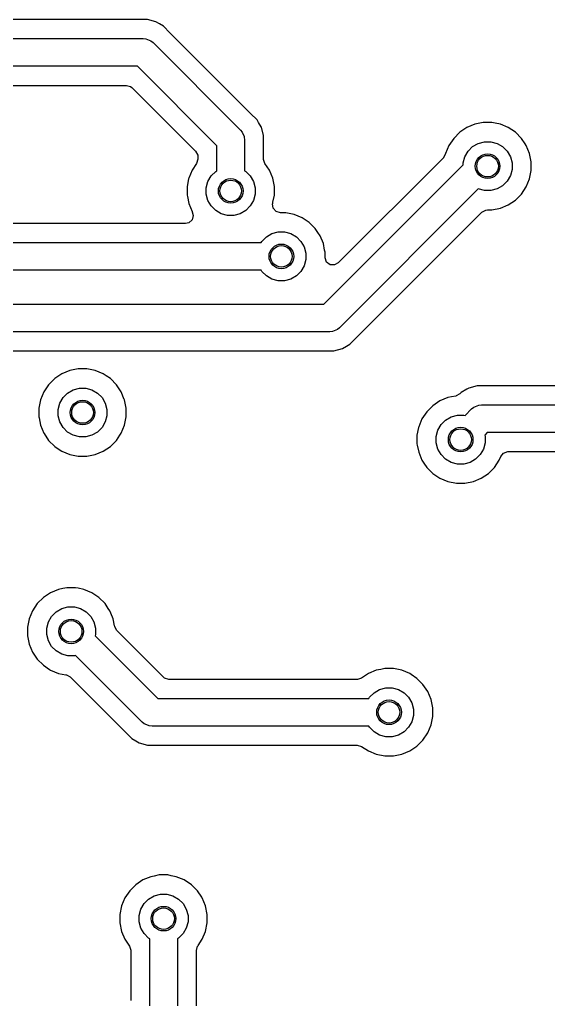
# Model space of a CAD drawing. Header units: inches. Extents: x 0.23 to 2.97, y 0.23 to 1.77.
# Drawn here: x 1.28 to 1.618, y 0.788 to 1.414 of the extents above; entities that cross this region are included whole.
import ezdxf

# ---------------------------------------------------------------- set-up
doc = ezdxf.new("R2010")
doc.units = ezdxf.units.IN
doc.header["$MEASUREMENT"] = 0
doc.layers.add('BLACK', color=250, linetype='CONTINUOUS')

msp = doc.modelspace()

# ---------------------------------------------------------------- linework, layer by layer
at = {"layer": 'BLACK', "linetype": 'CONTINUOUS'}
for p, q in [((1.35559, 1.41431), (1.27458, 1.41431)), ((1.3559, 1.41431), (1.35559, 1.41431)), ((1.35559, 1.41431), (1.35559, 1.41431)), ((1.36143, 1.41431), (1.3559, 1.41431)), ((1.36677, 1.41288), (1.36143, 1.41431)), ((1.36143, 1.41431), (1.36143, 1.41431)), ((1.36916, 1.4115), (1.36677, 1.41288)), ((1.37156, 1.41011), (1.36916, 1.4115)), ((1.36916, 1.4115), (1.36916, 1.4115)), ((1.37575, 1.40592), (1.37156, 1.41011)), ((1.37156, 1.41011), (1.37156, 1.41011)), ((1.42729, 1.35438), (1.37575, 1.40592)), ((1.37575, 1.40592), (1.37575, 1.40592)), ((1.26614, 1.40217), (1.35866, 1.40217)), ((1.35866, 1.40217), (1.36039, 1.402)), ((1.36039, 1.402), (1.36039, 1.402)), ((1.36039, 1.402), (1.36358, 1.40067)), ((1.36358, 1.40067), (1.36493, 1.39957)), ((1.36493, 1.39957), (1.42044, 1.34406)), ((1.35499, 1.38445), (1.26614, 1.38445)), ((1.40571, 1.33373), (1.35499, 1.38445)), ((1.26908, 1.3723), (1.34791, 1.3723)), ((1.34791, 1.3723), (1.35059, 1.37152)), ((1.35059, 1.37152), (1.35141, 1.37085)), ((1.35141, 1.37085), (1.39211, 1.33015)), ((1.43137, 1.3503), (1.42729, 1.35438)), ((1.42729, 1.35438), (1.42729, 1.35438)), ((1.4324, 1.34851), (1.43137, 1.3503)), ((1.43137, 1.3503), (1.43137, 1.3503)), ((1.43137, 1.3503), (1.43137, 1.3503)), ((1.43398, 1.34579), (1.4324, 1.34851)), ((1.5706, 1.34744), (1.56553, 1.34534)), ((1.57279, 1.34788), (1.5706, 1.34744)), ((1.5706, 1.34744), (1.5706, 1.34744)), ((1.5706, 1.34744), (1.5706, 1.34744)), ((1.57599, 1.34851), (1.57279, 1.34788)), ((1.58149, 1.34851), (1.57599, 1.34851)), ((1.57599, 1.34851), (1.57599, 1.34851)), ((1.58362, 1.34809), (1.58149, 1.34851)), ((1.58149, 1.34851), (1.58149, 1.34851)), ((1.58688, 1.34744), (1.58362, 1.34809)), ((1.59195, 1.34534), (1.58688, 1.34744)), ((1.58688, 1.34744), (1.58688, 1.34744)), ((1.58688, 1.34744), (1.58688, 1.34744)), ((1.42044, 1.34406), (1.42083, 1.34367)), ((1.42083, 1.34367), (1.42193, 1.34232)), ((1.42193, 1.34232), (1.42309, 1.33952)), ((1.43414, 1.34551), (1.43398, 1.34579)), ((1.43557, 1.34017), (1.43414, 1.34551)), ((1.43557, 1.33424), (1.43557, 1.34017)), ((1.43557, 1.34017), (1.43557, 1.34017)), ((1.56096, 1.34229), (1.55707, 1.3384)), ((1.56553, 1.34534), (1.56096, 1.34229)), ((1.56096, 1.34229), (1.56096, 1.34229)), ((1.56553, 1.34534), (1.56553, 1.34534)), ((1.59652, 1.34229), (1.59195, 1.34534)), ((1.59195, 1.34534), (1.59195, 1.34534)), ((1.59195, 1.34534), (1.59195, 1.34534)), ((1.59195, 1.34534), (1.59195, 1.34534)), ((1.60041, 1.3384), (1.59652, 1.34229)), ((1.40571, 1.31774), (1.40571, 1.33373)), ((1.42309, 1.33952), (1.42325, 1.33913)), ((1.42325, 1.33913), (1.42343, 1.3374)), ((1.42343, 1.3374), (1.42343, 1.31774)), ((1.43557, 1.3251), (1.43557, 1.33424)), ((1.43557, 1.33424), (1.43557, 1.33424)), ((1.55402, 1.33383), (1.55192, 1.32876)), ((1.55707, 1.3384), (1.55402, 1.33383)), ((1.55707, 1.3384), (1.55707, 1.3384)), ((1.56915, 1.33311), (1.57271, 1.33517)), ((1.57271, 1.33517), (1.57668, 1.33623)), ((1.57668, 1.33623), (1.5808, 1.33623)), ((1.5808, 1.33623), (1.58477, 1.33517)), ((1.58477, 1.33517), (1.58833, 1.33311)), ((1.60271, 1.33496), (1.60041, 1.3384)), ((1.60346, 1.33383), (1.60271, 1.33496)), ((1.60556, 1.32876), (1.60346, 1.33383)), ((1.60346, 1.33383), (1.60346, 1.33383)), ((1.39211, 1.33015), (1.39345, 1.3277)), ((1.39345, 1.3277), (1.39356, 1.32665)), ((1.55188, 1.32859), (1.55059, 1.32611)), ((1.55192, 1.32876), (1.55188, 1.32859)), ((1.55192, 1.32876), (1.55192, 1.32876)), ((1.56419, 1.32665), (1.56625, 1.33021)), ((1.56625, 1.33021), (1.56915, 1.33311)), ((1.58833, 1.33311), (1.59123, 1.33021)), ((1.59123, 1.33021), (1.59329, 1.32665)), ((1.60663, 1.32337), (1.60556, 1.32876)), ((1.60556, 1.32876), (1.60556, 1.32876)), ((1.39273, 1.32234), (1.38985, 1.31804)), ((1.39278, 1.32242), (1.39273, 1.32234)), ((1.39356, 1.3251), (1.39278, 1.32242)), ((1.39356, 1.32665), (1.39356, 1.3251)), ((1.43557, 1.32501), (1.43557, 1.3251)), ((1.43641, 1.32234), (1.43557, 1.32501)), ((1.43929, 1.31804), (1.43641, 1.32234)), ((1.47414, 1.23248), (1.56313, 1.32147)), ((1.55053, 1.32605), (1.48331, 1.25883)), ((1.55059, 1.32611), (1.55053, 1.32605)), ((1.56313, 1.32268), (1.56419, 1.32665)), ((1.56313, 1.32147), (1.56313, 1.32268)), ((1.59329, 1.32665), (1.59435, 1.32268)), ((1.59435, 1.32268), (1.59435, 1.31856)), ((1.60663, 1.31787), (1.60663, 1.32337)), ((1.38985, 1.31804), (1.38775, 1.31296)), ((1.38985, 1.31804), (1.38985, 1.31804)), ((1.40207, 1.31441), (1.40498, 1.31732)), ((1.40498, 1.31732), (1.40571, 1.31774)), ((1.42343, 1.31774), (1.42415, 1.31732)), ((1.42415, 1.31732), (1.42706, 1.31441)), ((1.44138, 1.31298), (1.43929, 1.31804)), ((1.43929, 1.31804), (1.43929, 1.31804)), ((1.59435, 1.31856), (1.59329, 1.31459)), ((1.60556, 1.31248), (1.60663, 1.31787)), ((1.38765, 1.31248), (1.38667, 1.30757)), ((1.38775, 1.31296), (1.38765, 1.31248)), ((1.38775, 1.31296), (1.38775, 1.31296)), ((1.38775, 1.31296), (1.38775, 1.31296)), ((1.39895, 1.30688), (1.40002, 1.31085)), ((1.40002, 1.31085), (1.40207, 1.31441)), ((1.42706, 1.31441), (1.42912, 1.31085)), ((1.42912, 1.31085), (1.43018, 1.30688)), ((1.44139, 1.31296), (1.44138, 1.31298)), ((1.44246, 1.30757), (1.44139, 1.31296)), ((1.59123, 1.31103), (1.58833, 1.30813)), ((1.59329, 1.31459), (1.59123, 1.31103)), ((1.60346, 1.30741), (1.60556, 1.31248)), ((1.38667, 1.30757), (1.38667, 1.30208)), ((1.39895, 1.30277), (1.39895, 1.30688)), ((1.40002, 1.2988), (1.39895, 1.30277)), ((1.43018, 1.30277), (1.42912, 1.2988)), ((1.43018, 1.30688), (1.43018, 1.30277)), ((1.44246, 1.30208), (1.44246, 1.30757)), ((1.57277, 1.30606), (1.48407, 1.21736)), ((1.57668, 1.30501), (1.57277, 1.30606)), ((1.5808, 1.30501), (1.57668, 1.30501)), ((1.58477, 1.30607), (1.5808, 1.30501)), ((1.58833, 1.30813), (1.58477, 1.30607)), ((1.59652, 1.29895), (1.60041, 1.30284)), ((1.60041, 1.30284), (1.60346, 1.30741)), ((1.38667, 1.30208), (1.38685, 1.30121)), ((1.38685, 1.30121), (1.38775, 1.29669)), ((1.38775, 1.29669), (1.38775, 1.29669)), ((1.38775, 1.29669), (1.38775, 1.29669)), ((1.38775, 1.29669), (1.38985, 1.29161)), ((1.40207, 1.29524), (1.40002, 1.2988)), ((1.42912, 1.2988), (1.42706, 1.29524)), ((1.44137, 1.29655), (1.44141, 1.29681)), ((1.44177, 1.29379), (1.44137, 1.29655)), ((1.44141, 1.29681), (1.44159, 1.2977)), ((1.44159, 1.2977), (1.44246, 1.30208)), ((1.59195, 1.2959), (1.59652, 1.29895)), ((1.38985, 1.29161), (1.38996, 1.2914)), ((1.38996, 1.2914), (1.38989, 1.29136)), ((1.38989, 1.29136), (1.39061, 1.28905)), ((1.40498, 1.29233), (1.40207, 1.29524)), ((1.40854, 1.29027), (1.40498, 1.29233)), ((1.41251, 1.28921), (1.40854, 1.29027)), ((1.42059, 1.29027), (1.41662, 1.28921)), ((1.42415, 1.29233), (1.42059, 1.29027)), ((1.42706, 1.29524), (1.42415, 1.29233)), ((1.4436, 1.29167), (1.44177, 1.29379)), ((1.44628, 1.29089), (1.4436, 1.29167)), ((1.4497, 1.29089), (1.44628, 1.29089)), ((1.45183, 1.29046), (1.4497, 1.29089)), ((1.4497, 1.29089), (1.4497, 1.29089)), ((1.45509, 1.28981), (1.45183, 1.29046)), ((1.49502, 1.21113), (1.57516, 1.29127)), ((1.57516, 1.29127), (1.57761, 1.29261)), ((1.57761, 1.29261), (1.57867, 1.29273)), ((1.57867, 1.29273), (1.58149, 1.29273)), ((1.58149, 1.29273), (1.58688, 1.2938)), ((1.58149, 1.29273), (1.58149, 1.29273)), ((1.58688, 1.2938), (1.59195, 1.2959)), ((1.38565, 1.284), (1.22394, 1.284)), ((1.3878, 1.28448), (1.38565, 1.284)), ((1.38988, 1.28635), (1.3878, 1.28448)), ((1.39061, 1.28905), (1.38988, 1.28635)), ((1.41662, 1.28921), (1.41251, 1.28921)), ((1.46016, 1.28771), (1.45509, 1.28981)), ((1.45509, 1.28981), (1.45509, 1.28981)), ((1.45509, 1.28981), (1.45509, 1.28981)), ((1.4622, 1.28635), (1.46016, 1.28771)), ((1.46016, 1.28771), (1.46016, 1.28771)), ((1.46473, 1.28466), (1.4622, 1.28635)), ((1.46862, 1.28077), (1.46473, 1.28466)), ((1.43736, 1.27549), (1.44092, 1.27754)), ((1.44092, 1.27754), (1.44489, 1.27861)), ((1.44489, 1.27861), (1.449, 1.27861)), ((1.449, 1.27861), (1.45298, 1.27754)), ((1.45298, 1.27754), (1.45654, 1.27549)), ((1.47034, 1.27818), (1.46862, 1.28077)), ((1.47167, 1.2762), (1.47034, 1.27818)), ((1.21686, 1.27185), (1.43403, 1.27185)), ((1.43403, 1.27185), (1.43446, 1.27258)), ((1.43446, 1.27258), (1.43736, 1.27549)), ((1.45654, 1.27549), (1.45944, 1.27258)), ((1.45944, 1.27258), (1.4615, 1.26902)), ((1.47377, 1.27113), (1.47167, 1.2762)), ((1.47167, 1.2762), (1.47167, 1.2762)), ((1.47461, 1.2669), (1.47377, 1.27113)), ((1.47377, 1.27113), (1.47377, 1.27113)), ((1.4615, 1.26902), (1.46256, 1.26505)), ((1.46256, 1.26505), (1.46256, 1.26094)), ((1.47484, 1.26574), (1.47461, 1.2669)), ((1.47484, 1.26234), (1.47484, 1.26574)), ((1.47484, 1.26574), (1.47484, 1.26574)), ((1.46256, 1.26094), (1.4615, 1.25697)), ((1.47486, 1.26199), (1.47484, 1.26234)), ((1.47583, 1.25937), (1.47486, 1.26199)), ((1.47807, 1.25769), (1.47583, 1.25937)), ((1.48331, 1.25883), (1.48086, 1.25749)), ((1.43403, 1.25413), (1.21319, 1.25413)), ((1.43446, 1.25341), (1.43403, 1.25413)), ((1.43736, 1.2505), (1.43446, 1.25341)), ((1.45944, 1.25341), (1.45654, 1.2505)), ((1.4615, 1.25697), (1.45944, 1.25341)), ((1.48086, 1.25749), (1.47807, 1.25769)), ((1.44092, 1.24844), (1.43736, 1.2505)), ((1.44489, 1.24738), (1.44092, 1.24844)), ((1.449, 1.24738), (1.44489, 1.24738)), ((1.45298, 1.24844), (1.449, 1.24738)), ((1.45654, 1.2505), (1.45298, 1.24844)), ((1.13543, 1.23248), (1.47414, 1.23248)), ((1.47781, 1.21476), (1.1391, 1.21476)), ((1.47953, 1.21493), (1.47781, 1.21476)), ((1.48273, 1.21626), (1.47953, 1.21493)), ((1.47953, 1.21493), (1.47953, 1.21493)), ((1.48407, 1.21736), (1.48273, 1.21626)), ((1.4907, 1.20681), (1.49461, 1.21073)), ((1.49461, 1.21073), (1.49502, 1.21113)), ((1.49502, 1.21113), (1.49502, 1.21113)), ((1.19961, 1.20262), (1.47474, 1.20262)), ((1.47474, 1.20262), (1.47474, 1.20262)), ((1.47474, 1.20262), (1.47504, 1.20262)), ((1.47504, 1.20262), (1.48057, 1.20262)), ((1.48057, 1.20262), (1.48591, 1.20405)), ((1.48591, 1.20405), (1.4885, 1.20554)), ((1.4885, 1.20554), (1.4907, 1.20681)), ((1.31175, 1.19001), (1.30667, 1.18791)), ((1.31394, 1.19045), (1.31175, 1.19001)), ((1.31175, 1.19001), (1.31175, 1.19001)), ((1.31175, 1.19001), (1.31175, 1.19001)), ((1.31713, 1.19108), (1.31394, 1.19045)), ((1.32263, 1.19108), (1.31713, 1.19108)), ((1.31713, 1.19108), (1.31713, 1.19108)), ((1.32476, 1.19066), (1.32263, 1.19108)), ((1.32263, 1.19108), (1.32263, 1.19108)), ((1.32802, 1.19001), (1.32476, 1.19066)), ((1.33309, 1.18791), (1.32802, 1.19001)), ((1.32802, 1.19001), (1.32802, 1.19001)), ((1.32802, 1.19001), (1.32802, 1.19001)), ((1.3021, 1.18486), (1.29822, 1.18097)), ((1.30667, 1.18791), (1.3021, 1.18486)), ((1.3021, 1.18486), (1.3021, 1.18486)), ((1.30667, 1.18791), (1.30667, 1.18791)), ((1.3349, 1.1867), (1.33309, 1.18791)), ((1.33309, 1.18791), (1.33309, 1.18791)), ((1.33766, 1.18486), (1.3349, 1.1867)), ((1.34155, 1.18097), (1.33766, 1.18486)), ((1.29822, 1.18097), (1.29516, 1.1764)), ((1.29822, 1.18097), (1.29822, 1.18097)), ((1.3103, 1.17568), (1.31386, 1.17774)), ((1.31386, 1.17774), (1.31783, 1.1788)), ((1.31783, 1.1788), (1.32194, 1.1788)), ((1.32194, 1.1788), (1.32591, 1.17774)), ((1.32591, 1.17774), (1.32947, 1.17568)), ((1.3441, 1.17715), (1.34155, 1.18097)), ((1.56541, 1.17803), (1.56191, 1.17601)), ((1.5667, 1.17878), (1.56541, 1.17803)), ((1.56541, 1.17803), (1.56541, 1.17803)), ((1.57204, 1.18021), (1.5667, 1.17878)), ((1.5667, 1.17878), (1.5667, 1.17878)), ((1.57757, 1.18021), (1.57204, 1.18021)), ((1.57204, 1.18021), (1.57204, 1.18021)), ((1.57787, 1.18021), (1.57757, 1.18021)), ((1.83315, 1.18021), (1.57787, 1.18021)), ((1.57787, 1.18021), (1.57787, 1.18021)), ((1.29306, 1.17133), (1.29285, 1.17028)), ((1.29516, 1.1764), (1.29306, 1.17133)), ((1.29306, 1.17133), (1.29306, 1.17133)), ((1.29306, 1.17133), (1.29306, 1.17133)), ((1.29516, 1.1764), (1.29516, 1.1764)), ((1.30533, 1.16922), (1.30739, 1.17278)), ((1.30739, 1.17278), (1.3103, 1.17568)), ((1.32947, 1.17568), (1.33238, 1.17278)), ((1.33238, 1.17278), (1.33443, 1.16922)), ((1.3446, 1.1764), (1.3441, 1.17715)), ((1.34658, 1.17161), (1.3446, 1.1764)), ((1.3446, 1.1764), (1.3446, 1.1764)), ((1.3467, 1.17133), (1.34658, 1.17161)), ((1.34778, 1.16594), (1.3467, 1.17133)), ((1.55338, 1.17274), (1.5483, 1.17063)), ((1.55573, 1.1732), (1.55338, 1.17274)), ((1.55338, 1.17274), (1.55338, 1.17274)), ((1.55338, 1.17274), (1.55338, 1.17274)), ((1.55846, 1.17375), (1.55573, 1.1732)), ((1.55855, 1.17377), (1.55846, 1.17375)), ((1.561, 1.17511), (1.55855, 1.17377)), ((1.56191, 1.17601), (1.561, 1.17511)), ((1.56191, 1.17601), (1.56191, 1.17601)), ((1.29285, 1.17028), (1.29199, 1.16594)), ((1.29199, 1.16594), (1.29199, 1.16044)), ((1.30427, 1.16524), (1.30533, 1.16922)), ((1.30427, 1.16113), (1.30427, 1.16524)), ((1.33443, 1.16922), (1.3355, 1.16524)), ((1.3355, 1.16524), (1.3355, 1.16113)), ((1.34778, 1.16044), (1.34778, 1.16594)), ((1.54373, 1.16758), (1.53985, 1.1637)), ((1.5483, 1.17063), (1.54373, 1.16758)), ((1.54373, 1.16758), (1.54373, 1.16758)), ((1.5483, 1.17063), (1.5483, 1.17063)), ((1.56438, 1.16131), (1.56854, 1.16547)), ((1.56854, 1.16547), (1.56988, 1.16657)), ((1.56988, 1.16657), (1.57307, 1.16789)), ((1.57307, 1.16789), (1.57307, 1.16789)), ((1.57307, 1.16789), (1.5748, 1.16806)), ((1.5748, 1.16806), (1.83622, 1.16806)), ((1.29199, 1.16044), (1.29212, 1.15977)), ((1.29212, 1.15977), (1.29306, 1.15505)), ((1.30533, 1.15716), (1.30427, 1.16113)), ((1.3355, 1.16113), (1.33443, 1.15716)), ((1.3467, 1.15505), (1.34778, 1.16044)), ((1.5368, 1.15913), (1.53469, 1.15405)), ((1.53985, 1.1637), (1.5368, 1.15913)), ((1.5368, 1.15913), (1.5368, 1.15913)), ((1.53985, 1.1637), (1.53985, 1.1637)), ((1.54902, 1.1555), (1.55193, 1.15841)), ((1.55193, 1.15841), (1.55549, 1.16046)), ((1.55549, 1.16046), (1.55946, 1.16153)), ((1.55946, 1.16153), (1.56357, 1.16153)), ((1.56357, 1.16153), (1.56438, 1.16131)), ((1.29306, 1.15505), (1.29306, 1.15505)), ((1.29306, 1.15505), (1.29306, 1.15505)), ((1.29306, 1.15505), (1.29516, 1.14998)), ((1.30739, 1.1536), (1.30533, 1.15716)), ((1.3103, 1.1507), (1.30739, 1.1536)), ((1.33238, 1.1536), (1.32947, 1.1507)), ((1.33443, 1.15716), (1.33238, 1.1536)), ((1.3446, 1.14998), (1.3467, 1.15505)), ((1.53461, 1.15361), (1.53362, 1.14866)), ((1.53469, 1.15405), (1.53461, 1.15361)), ((1.53469, 1.15405), (1.53469, 1.15405)), ((1.53469, 1.15405), (1.53469, 1.15405)), ((1.54697, 1.15194), (1.54902, 1.1555)), ((1.29516, 1.14998), (1.29516, 1.14998)), ((1.29516, 1.14998), (1.29527, 1.14982)), ((1.29527, 1.14982), (1.29822, 1.14541)), ((1.31386, 1.14864), (1.3103, 1.1507)), ((1.31783, 1.14758), (1.31386, 1.14864)), ((1.32194, 1.14758), (1.31783, 1.14758)), ((1.32591, 1.14864), (1.32194, 1.14758)), ((1.32947, 1.1507), (1.32591, 1.14864)), ((1.34155, 1.14541), (1.34372, 1.14866)), ((1.34372, 1.14866), (1.3446, 1.14998)), ((1.53362, 1.14866), (1.53362, 1.14317)), ((1.5459, 1.14797), (1.54697, 1.15194)), ((1.5459, 1.14386), (1.5459, 1.14797)), ((1.57847, 1.15034), (1.57691, 1.14878)), ((1.57691, 1.14878), (1.57713, 1.14797)), ((1.57713, 1.14797), (1.57713, 1.14386)), ((1.83255, 1.15034), (1.57847, 1.15034)), ((1.29822, 1.14541), (1.3021, 1.14152)), ((1.3021, 1.14152), (1.30502, 1.13957)), ((1.33309, 1.13847), (1.33766, 1.14152)), ((1.33766, 1.14152), (1.34155, 1.14541)), ((1.53362, 1.14317), (1.53378, 1.14235)), ((1.53378, 1.14235), (1.53469, 1.13778)), ((1.54697, 1.13989), (1.5459, 1.14386)), ((1.54902, 1.13633), (1.54697, 1.13989)), ((1.57607, 1.13989), (1.57401, 1.13633)), ((1.57713, 1.14386), (1.57607, 1.13989)), ((1.30502, 1.13957), (1.30667, 1.13847)), ((1.30667, 1.13847), (1.30667, 1.13847)), ((1.30667, 1.13847), (1.31175, 1.13637)), ((1.31175, 1.13637), (1.31175, 1.13637)), ((1.31175, 1.13637), (1.31175, 1.13637)), ((1.31175, 1.13637), (1.31713, 1.1353)), ((1.31713, 1.1353), (1.31713, 1.1353)), ((1.31713, 1.1353), (1.32263, 1.1353)), ((1.32263, 1.1353), (1.32802, 1.13637)), ((1.32263, 1.1353), (1.32263, 1.1353)), ((1.32802, 1.13637), (1.33309, 1.13847)), ((1.53469, 1.13778), (1.53469, 1.13778)), ((1.53469, 1.13778), (1.53469, 1.13778)), ((1.53469, 1.13778), (1.5368, 1.1327)), ((1.55193, 1.13342), (1.54902, 1.13633)), ((1.55549, 1.13137), (1.55193, 1.13342)), ((1.5711, 1.13342), (1.56754, 1.13137)), ((1.57401, 1.13633), (1.5711, 1.13342)), ((1.58623, 1.1327), (1.58724, 1.13514)), ((1.58724, 1.13514), (1.589, 1.13731)), ((1.589, 1.13731), (1.59165, 1.1382)), ((1.59165, 1.1382), (1.59183, 1.1382)), ((1.59183, 1.1382), (1.82547, 1.1382)), ((1.5368, 1.1327), (1.5368, 1.1327)), ((1.5368, 1.1327), (1.538, 1.13091)), ((1.538, 1.13091), (1.53985, 1.12813)), ((1.53985, 1.12813), (1.54373, 1.12425)), ((1.55946, 1.1303), (1.55549, 1.13137)), ((1.56357, 1.1303), (1.55946, 1.1303)), ((1.56754, 1.13137), (1.56357, 1.1303)), ((1.5793, 1.12425), (1.58318, 1.12813)), ((1.58318, 1.12813), (1.58623, 1.1327)), ((1.54373, 1.12425), (1.5483, 1.1212)), ((1.5483, 1.1212), (1.5483, 1.1212)), ((1.5483, 1.1212), (1.55338, 1.11909)), ((1.56965, 1.11909), (1.57473, 1.1212)), ((1.57473, 1.1212), (1.5793, 1.12425)), ((1.55338, 1.11909), (1.55338, 1.11909)), ((1.55338, 1.11909), (1.55338, 1.11909)), ((1.55338, 1.11909), (1.55877, 1.11802)), ((1.55877, 1.11802), (1.55877, 1.11802)), ((1.55877, 1.11802), (1.56426, 1.11802)), ((1.56426, 1.11802), (1.56965, 1.11909)), ((1.56426, 1.11802), (1.56426, 1.11802)), ((1.29939, 1.04805), (1.29482, 1.04499)), ((1.30446, 1.05015), (1.29939, 1.04805)), ((1.29939, 1.04805), (1.29939, 1.04805)), ((1.30738, 1.05073), (1.30446, 1.05015)), ((1.30446, 1.05015), (1.30446, 1.05015)), ((1.30446, 1.05015), (1.30446, 1.05015)), ((1.30985, 1.05122), (1.30738, 1.05073)), ((1.31535, 1.05122), (1.30985, 1.05122)), ((1.30985, 1.05122), (1.30985, 1.05122)), ((1.31711, 1.05087), (1.31535, 1.05122)), ((1.31535, 1.05122), (1.31535, 1.05122)), ((1.32073, 1.05015), (1.31711, 1.05087)), ((1.32581, 1.04805), (1.32073, 1.05015)), ((1.32073, 1.05015), (1.32073, 1.05015)), ((1.32073, 1.05015), (1.32073, 1.05015)), ((1.33038, 1.04499), (1.32581, 1.04805)), ((1.32581, 1.04805), (1.32581, 1.04805)), ((1.32581, 1.04805), (1.32581, 1.04805)), ((1.32581, 1.04805), (1.32581, 1.04805)), ((1.29093, 1.04111), (1.28788, 1.03654)), ((1.29482, 1.04499), (1.29093, 1.04111)), ((1.29093, 1.04111), (1.29093, 1.04111)), ((1.29482, 1.04499), (1.29482, 1.04499)), ((1.33426, 1.04111), (1.33038, 1.04499)), ((1.33634, 1.03801), (1.33426, 1.04111)), ((1.28788, 1.03654), (1.28578, 1.03146)), ((1.28788, 1.03654), (1.28788, 1.03654)), ((1.3001, 1.03291), (1.30301, 1.03582)), ((1.30301, 1.03582), (1.30657, 1.03788)), ((1.30657, 1.03788), (1.31054, 1.03894)), ((1.31054, 1.03894), (1.31465, 1.03894)), ((1.31465, 1.03894), (1.31862, 1.03788)), ((1.31862, 1.03788), (1.32219, 1.03582)), ((1.32219, 1.03582), (1.32509, 1.03291)), ((1.33732, 1.03654), (1.33634, 1.03801)), ((1.33898, 1.03251), (1.33732, 1.03654)), ((1.33732, 1.03654), (1.33732, 1.03654)), ((1.28534, 1.02927), (1.2847, 1.02607)), ((1.28578, 1.03146), (1.28534, 1.02927)), ((1.28578, 1.03146), (1.28578, 1.03146)), ((1.28578, 1.03146), (1.28578, 1.03146)), ((1.29699, 1.02538), (1.29805, 1.02935)), ((1.29805, 1.02935), (1.3001, 1.03291)), ((1.32509, 1.03291), (1.32715, 1.02935)), ((1.32715, 1.02935), (1.32821, 1.02538)), ((1.33942, 1.03146), (1.33898, 1.03251)), ((1.34035, 1.02679), (1.33942, 1.03146)), ((1.2847, 1.02607), (1.2847, 1.02058)), ((1.2847, 1.02607), (1.2847, 1.02607)), ((1.29699, 1.02127), (1.29699, 1.02538)), ((1.29805, 1.0173), (1.29699, 1.02127)), ((1.32821, 1.02127), (1.32799, 1.02046)), ((1.32821, 1.02538), (1.32821, 1.02127)), ((1.34043, 1.02638), (1.34035, 1.02679)), ((1.34045, 1.02629), (1.34043, 1.02638)), ((1.34179, 1.02384), (1.34045, 1.02629)), ((1.37152, 0.99411), (1.34179, 1.02384)), ((1.2847, 1.02058), (1.28578, 1.01519)), ((1.28578, 1.01519), (1.28578, 1.01519)), ((1.28578, 1.01519), (1.28578, 1.01519)), ((1.28578, 1.01519), (1.28788, 1.01011)), ((1.3001, 1.01374), (1.29805, 1.0173)), ((1.32799, 1.02046), (1.36794, 0.98051)), ((1.28788, 1.01011), (1.28788, 1.01011)), ((1.28788, 1.01011), (1.28788, 1.01011)), ((1.28788, 1.01011), (1.29093, 1.00555)), ((1.30301, 1.01083), (1.3001, 1.01374)), ((1.30657, 1.00878), (1.30301, 1.01083)), ((1.31054, 1.00771), (1.30657, 1.00878)), ((1.29093, 1.00555), (1.29482, 1.00166)), ((1.31465, 1.00771), (1.31054, 1.00771)), ((1.31547, 1.00793), (1.31465, 1.00771)), ((1.35801, 0.96539), (1.31547, 1.00793)), ((1.29482, 1.00166), (1.29871, 0.99906)), ((1.29871, 0.99906), (1.29939, 0.99861)), ((1.29939, 0.99861), (1.29939, 0.99861)), ((1.29939, 0.99861), (1.30446, 0.99651)), ((1.30446, 0.99651), (1.30446, 0.99651)), ((1.30446, 0.99651), (1.30446, 0.9965)), ((1.30446, 0.9965), (1.30914, 0.99557)), ((1.50254, 0.99637), (1.49823, 0.99349)), ((1.50761, 0.99848), (1.50254, 0.99637)), ((1.50254, 0.99637), (1.50254, 0.99637)), ((1.51056, 0.99906), (1.50761, 0.99848)), ((1.50761, 0.99848), (1.50761, 0.99848)), ((1.50761, 0.99848), (1.50761, 0.99848)), ((1.513, 0.99955), (1.51056, 0.99906)), ((1.5185, 0.99955), (1.513, 0.99955)), ((1.513, 0.99955), (1.513, 0.99955)), ((1.52063, 0.99912), (1.5185, 0.99955)), ((1.5185, 0.99955), (1.5185, 0.99955)), ((1.52388, 0.99848), (1.52063, 0.99912)), ((1.52896, 0.99637), (1.52388, 0.99848)), ((1.52388, 0.99848), (1.52388, 0.99848)), ((1.52388, 0.99848), (1.52388, 0.99848)), ((1.52989, 0.99575), (1.52896, 0.99637)), ((1.52896, 0.99637), (1.52896, 0.99637)), ((1.53353, 0.99332), (1.52989, 0.99575)), ((1.30914, 0.99557), (1.30954, 0.99549)), ((1.30954, 0.99549), (1.31202, 0.9942)), ((1.31202, 0.9942), (1.31208, 0.99414)), ((1.31208, 0.99414), (1.34729, 0.95893)), ((1.37234, 0.99344), (1.37152, 0.99411)), ((1.37503, 0.99266), (1.37234, 0.99344)), ((1.49547, 0.99266), (1.37503, 0.99266)), ((1.49556, 0.99266), (1.49547, 0.99266)), ((1.49823, 0.99349), (1.49556, 0.99266)), ((1.53741, 0.98943), (1.53353, 0.99332)), ((1.54047, 0.98487), (1.53741, 0.98943)), ((1.50325, 0.98124), (1.50616, 0.98415)), ((1.50616, 0.98415), (1.50972, 0.9862)), ((1.50972, 0.9862), (1.51369, 0.98727)), ((1.51369, 0.98727), (1.5178, 0.98727)), ((1.5178, 0.98727), (1.52177, 0.9862)), ((1.52177, 0.9862), (1.52533, 0.98415)), ((1.52533, 0.98415), (1.52824, 0.98124)), ((1.54257, 0.97979), (1.54047, 0.98487)), ((1.36794, 0.98051), (1.50283, 0.98051)), ((1.50283, 0.98051), (1.50325, 0.98124)), ((1.52824, 0.98124), (1.5303, 0.97768)), ((1.5303, 0.97768), (1.53136, 0.97371)), ((1.54364, 0.9744), (1.54257, 0.97979)), ((1.53136, 0.97371), (1.53136, 0.9696)), ((1.54364, 0.96891), (1.54364, 0.9744)), ((1.35935, 0.96429), (1.35801, 0.96539)), ((1.3609, 0.96364), (1.35935, 0.96429)), ((1.35935, 0.96429), (1.35935, 0.96429)), ((1.5303, 0.96563), (1.52824, 0.96207)), ((1.53136, 0.9696), (1.5303, 0.96563)), ((1.54257, 0.96352), (1.54364, 0.96891)), ((1.34729, 0.95893), (1.34729, 0.95893)), ((1.34729, 0.95893), (1.35137, 0.95485)), ((1.36254, 0.96297), (1.3609, 0.96364)), ((1.36427, 0.9628), (1.36254, 0.96297)), ((1.36254, 0.96297), (1.36254, 0.96297)), ((1.50283, 0.9628), (1.36427, 0.9628)), ((1.50325, 0.96207), (1.50283, 0.9628)), ((1.50616, 0.95916), (1.50325, 0.96207)), ((1.50972, 0.9571), (1.50616, 0.95916)), ((1.52533, 0.95916), (1.52177, 0.9571)), ((1.52824, 0.96207), (1.52533, 0.95916)), ((1.53741, 0.95387), (1.54047, 0.95844)), ((1.54047, 0.95844), (1.54257, 0.96352)), ((1.35137, 0.95485), (1.35137, 0.95485)), ((1.35137, 0.95485), (1.35137, 0.95485)), ((1.35137, 0.95485), (1.35389, 0.95339)), ((1.35389, 0.95339), (1.35616, 0.95208)), ((1.35616, 0.95208), (1.36142, 0.95067)), ((1.51369, 0.95604), (1.50972, 0.9571)), ((1.5178, 0.95604), (1.51369, 0.95604)), ((1.52177, 0.9571), (1.5178, 0.95604)), ((1.53353, 0.94999), (1.53741, 0.95387)), ((1.36142, 0.95067), (1.36151, 0.95065)), ((1.36151, 0.95065), (1.36734, 0.95065)), ((1.36734, 0.95065), (1.36734, 0.95065)), ((1.36734, 0.95065), (1.49547, 0.95065)), ((1.49547, 0.95065), (1.49815, 0.94986)), ((1.49815, 0.94986), (1.49823, 0.94981)), ((1.49823, 0.94981), (1.50254, 0.94693)), ((1.50254, 0.94693), (1.50254, 0.94693)), ((1.50254, 0.94693), (1.50761, 0.94483)), ((1.52388, 0.94483), (1.52896, 0.94693)), ((1.52896, 0.94693), (1.53353, 0.94999)), ((1.50761, 0.94483), (1.50761, 0.94483)), ((1.50761, 0.94483), (1.50761, 0.94483)), ((1.50761, 0.94483), (1.513, 0.94376)), ((1.513, 0.94376), (1.513, 0.94376)), ((1.513, 0.94376), (1.5185, 0.94376)), ((1.5185, 0.94376), (1.52388, 0.94483)), ((1.5185, 0.94376), (1.5185, 0.94376)), ((1.35844, 0.86448), (1.35387, 0.86143)), ((1.36352, 0.86659), (1.35844, 0.86448)), ((1.35844, 0.86448), (1.35844, 0.86448)), ((1.36571, 0.86702), (1.36352, 0.86659)), ((1.36352, 0.86659), (1.36352, 0.86659)), ((1.36352, 0.86659), (1.36352, 0.86659)), ((1.36891, 0.86766), (1.36571, 0.86702)), ((1.3744, 0.86766), (1.36891, 0.86766)), ((1.36891, 0.86766), (1.36891, 0.86766)), ((1.37653, 0.86723), (1.3744, 0.86766)), ((1.3744, 0.86766), (1.3744, 0.86766)), ((1.37979, 0.86659), (1.37653, 0.86723)), ((1.38487, 0.86448), (1.37979, 0.86659)), ((1.37979, 0.86659), (1.37979, 0.86659)), ((1.37979, 0.86659), (1.37979, 0.86659)), ((1.38943, 0.86143), (1.38487, 0.86448)), ((1.38487, 0.86448), (1.38487, 0.86448)), ((1.38487, 0.86448), (1.38487, 0.86448)), ((1.38487, 0.86448), (1.38487, 0.86448)), ((1.35387, 0.86143), (1.34999, 0.85755)), ((1.35387, 0.86143), (1.35387, 0.86143)), ((1.39332, 0.85754), (1.38943, 0.86143)), ((1.34693, 0.85298), (1.34483, 0.8479)), ((1.34999, 0.85754), (1.34693, 0.85298)), ((1.34693, 0.85298), (1.34693, 0.85298)), ((1.34999, 0.85755), (1.34999, 0.85754)), ((1.35916, 0.84935), (1.36207, 0.85226)), ((1.36207, 0.85226), (1.36563, 0.85431)), ((1.36563, 0.85431), (1.3696, 0.85538)), ((1.3696, 0.85538), (1.37371, 0.85538)), ((1.37371, 0.85538), (1.37768, 0.85431)), ((1.37768, 0.85431), (1.38124, 0.85226)), ((1.38124, 0.85226), (1.38415, 0.84935)), ((1.39601, 0.85352), (1.39332, 0.85754)), ((1.39637, 0.85298), (1.39601, 0.85352)), ((1.39848, 0.8479), (1.39637, 0.85298)), ((1.39637, 0.85298), (1.39637, 0.85298)), ((1.34483, 0.8479), (1.34376, 0.84251)), ((1.35604, 0.84182), (1.3571, 0.84579)), ((1.3571, 0.84579), (1.35916, 0.84935)), ((1.38415, 0.84935), (1.3862, 0.84579)), ((1.3862, 0.84579), (1.38727, 0.84182)), ((1.39955, 0.84251), (1.39848, 0.8479)), ((1.39848, 0.8479), (1.39848, 0.8479)), ((1.34376, 0.84251), (1.34376, 0.84251)), ((1.34376, 0.84251), (1.34376, 0.83702)), ((1.35604, 0.83771), (1.35604, 0.84182)), ((1.38727, 0.84182), (1.38727, 0.83771)), ((1.39955, 0.83702), (1.39955, 0.84251)), ((1.34376, 0.83702), (1.34483, 0.83163)), ((1.3571, 0.83374), (1.35604, 0.83771)), ((1.35916, 0.83018), (1.3571, 0.83374)), ((1.3862, 0.83374), (1.38415, 0.83018)), ((1.38727, 0.83771), (1.3862, 0.83374)), ((1.39848, 0.83163), (1.39955, 0.83702)), ((1.34483, 0.83163), (1.34483, 0.83163)), ((1.34483, 0.83163), (1.34483, 0.83163)), ((1.34483, 0.83163), (1.34693, 0.82655)), ((1.34693, 0.82655), (1.34693, 0.82655)), ((1.34693, 0.82655), (1.34981, 0.82224)), ((1.36207, 0.82727), (1.35916, 0.83018)), ((1.3628, 0.82685), (1.36207, 0.82727)), ((1.3628, 0.78044), (1.3628, 0.82685)), ((1.38124, 0.82727), (1.38051, 0.82685)), ((1.38051, 0.82685), (1.38051, 0.77677)), ((1.38415, 0.83018), (1.38124, 0.82727)), ((1.39368, 0.82252), (1.39637, 0.82655)), ((1.39637, 0.82655), (1.39848, 0.83163)), ((1.34981, 0.82224), (1.35065, 0.81957)), ((1.39266, 0.81949), (1.39344, 0.82217)), ((1.39344, 0.82217), (1.39349, 0.82224)), ((1.39349, 0.82224), (1.39368, 0.82252)), ((1.35065, 0.81957), (1.35065, 0.81949)), ((1.35065, 0.81949), (1.35065, 0.78753)), ((1.39266, 0.77401), (1.39266, 0.81949))]:
    msp.add_line(p, q, dxfattribs=at)
at = {"layer": 'BLACK'}
for centre in [(1.57874, 1.32062), (1.41457, 1.30482), (1.44695, 1.26299), (1.31988, 1.16319), (1.56152, 1.14592), (1.3126, 1.02333), (1.51575, 0.97165), (1.37165, 0.83976)]:
    msp.add_circle(centre, 0.00787, dxfattribs=at)
at = {"layer": 'WHITE'}
for centre in [(1.57874, 1.32062), (1.41457, 1.30482), (1.44695, 1.26299), (1.31988, 1.16319), (1.56152, 1.14592), (1.3126, 1.02333), (1.51575, 0.97165), (1.37165, 0.83976)]:
    msp.add_circle(centre, 0.00689, dxfattribs=at)

doc.saveas('drawing.dxf')
